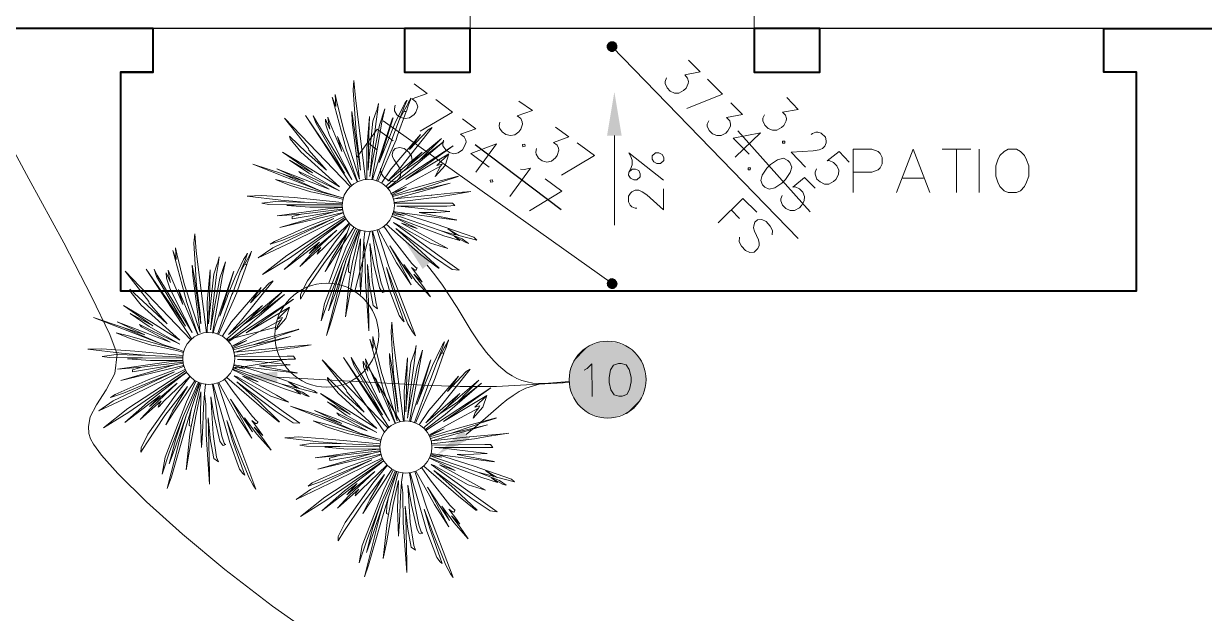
# Model space of a CAD drawing. Header units: millimetres. Extents: x -419 to 20046, y -14642 to 2638.
# Drawn here: x 7.105 to 9.807, y 16.109 to 17.458 of the extents above; entities that cross this region are included whole.
import ezdxf

# ---------------------------------------------------------------- set-up
doc = ezdxf.new("R2010")
doc.units = ezdxf.units.MM
for name, color, linetype in [('PDF11_----LN03', 7, 'Continuous'), ('PDF11_----TX00', 7, 'Continuous'), ('PDF11_PRPN$PRPNBG', 7, 'Continuous'), ('PDF11_PRPN$PRPNCS', 7, 'Continuous'), ('PDF11_PRPN$PRPNCW', 7, 'Continuous'), ('PDF11_PRPN$PRPNSW', 7, 'Continuous')]:
    doc.layers.add(name, color=color, linetype=linetype)
for name, color, linetype, true_color in [('PDF11_0', 7, 'Continuous', 0xb3b3b3), ('PDF11_EXTO$--C3-Surface-EXTO', 7, 'Continuous', 0xb3b3b3), ('PDF11_EXTO$EXLSTR', 7, 'Continuous', 0xb3b3b3)]:
    doc.layers.add(name, color=color, linetype=linetype, true_color=true_color)

msp = doc.modelspace()

# ---------------------------------------------------------------- hatches: boundary and pattern name
at = {"layer": 'PDF11_----TX00', "transparency": 33554559}
msp.add_hatch(color=256, dxfattribs=at).paths.add_polyline_path([(8.4565, 17.3014), (8.4398, 17.2014), (8.4732, 17.2014)])
at = {"layer": 'PDF11_0', "transparency": 33554559}
for points in [[(8.4423, 17.4139), (8.439, 17.4081), (8.4515, 17.4047)], [(8.4515, 17.4047), (8.439, 17.4081), (8.439, 17.4022)], [(8.4515, 17.4047), (8.439, 17.4022), (8.4423, 17.3964)], [(8.4515, 17.4047), (8.4482, 17.4172), (8.4423, 17.4139)], [(8.4423, 17.3964), (8.4482, 17.3931), (8.4515, 17.4047)], [(8.4515, 17.4047), (8.4548, 17.4172), (8.4482, 17.4172)], [(8.4515, 17.4047), (8.4482, 17.3931), (8.454, 17.3931)], [(8.4607, 17.4139), (8.4548, 17.4172), (8.4515, 17.4047)], [(8.4515, 17.4047), (8.4632, 17.4081), (8.4607, 17.4139)], [(8.4515, 17.4047), (8.4632, 17.4014), (8.4632, 17.4081)], [(8.4515, 17.4047), (8.454, 17.3931), (8.4598, 17.3964)], [(8.4598, 17.3964), (8.4632, 17.4014), (8.4515, 17.4047)], [(7.974, 16.9647), (8.0181, 16.8964), (8.0373, 16.9139)], [(8.4415, 16.8705), (8.439, 16.8638), (8.4515, 16.863)], [(8.4515, 16.863), (8.439, 16.8638), (8.4398, 16.858)], [(8.4515, 16.863), (8.4398, 16.858), (8.444, 16.853)], [(8.4515, 16.863), (8.4465, 16.8747), (8.4415, 16.8705)], [(8.444, 16.853), (8.4498, 16.8505), (8.4515, 16.863)], [(8.4515, 16.863), (8.4523, 16.8755), (8.4465, 16.8747)], [(8.4515, 16.863), (8.4498, 16.8505), (8.4565, 16.8513)], [(8.4582, 16.873), (8.4523, 16.8755), (8.4515, 16.863)], [(8.4515, 16.863), (8.4623, 16.868), (8.4582, 16.873)], [(8.4515, 16.863), (8.464, 16.8622), (8.4623, 16.868)], [(8.4615, 16.8555), (8.464, 16.8622), (8.4515, 16.863)], [(8.4515, 16.863), (8.4565, 16.8513), (8.4615, 16.8555)], [(7.6056, 16.6513), (7.6848, 16.6355), (7.6856, 16.6622)], [(8.0515, 16.4722), (8.1248, 16.5072), (8.109, 16.5288)]]:
    msp.add_hatch(color=7, dxfattribs=at).paths.add_polyline_path(points)
at = {"layer": 'PDF11_0', "true_color": 0xffffff, "transparency": 33554559}
for points in [[(8.4265, 16.7297), (8.3532, 16.6413), (8.4398, 16.7305)], [(8.4398, 16.7305), (8.3532, 16.6413), (8.3557, 16.6222)], [(8.4265, 16.7297), (8.354, 16.6547), (8.3532, 16.6413)], [(8.4073, 16.7238), (8.354, 16.6547), (8.4265, 16.7297)], [(8.4398, 16.7305), (8.3557, 16.6222), (8.4632, 16.728)], [(8.4632, 16.728), (8.3557, 16.6222), (8.3623, 16.6038)], [(8.4632, 16.728), (8.3623, 16.6038), (8.4832, 16.7197)], [(8.4073, 16.7238), (8.3573, 16.6705), (8.354, 16.6547)], [(8.3957, 16.718), (8.3573, 16.6705), (8.4073, 16.7238)], [(8.3957, 16.718), (8.364, 16.6855), (8.3573, 16.6705)], [(8.4832, 16.7197), (8.3623, 16.6038), (8.3698, 16.5905)], [(8.3857, 16.7113), (8.364, 16.6855), (8.3957, 16.718)], [(8.3857, 16.7113), (8.3748, 16.7005), (8.364, 16.6855)], [(8.4832, 16.7197), (8.3698, 16.5905), (8.5023, 16.7055)], [(8.5023, 16.7055), (8.3698, 16.5905), (8.3832, 16.5763)], [(8.5023, 16.7055), (8.3832, 16.5763), (8.514, 16.6913)], [(8.514, 16.6913), (8.3832, 16.5763), (8.3973, 16.5663)], [(8.514, 16.6913), (8.3973, 16.5663), (8.5223, 16.6755)], [(8.5223, 16.6755), (8.3973, 16.5663), (8.4115, 16.5597)], [(8.5223, 16.6755), (8.4115, 16.5597), (8.529, 16.6438)], [(8.529, 16.6438), (8.4115, 16.5597), (8.4307, 16.5555)], [(8.529, 16.6438), (8.4307, 16.5555), (8.5248, 16.6155)], [(8.5248, 16.6155), (8.4307, 16.5555), (8.4507, 16.5555)], [(8.5248, 16.6155), (8.4507, 16.5555), (8.5173, 16.5988)], [(8.5173, 16.5988), (8.4507, 16.5555), (8.484, 16.5663)], [(8.5173, 16.5988), (8.484, 16.5663), (8.5015, 16.5788)]]:
    msp.add_hatch(color=7, dxfattribs=at).paths.add_polyline_path(points)

# ---------------------------------------------------------------- linework, layer by layer
at = {"layer": 'PDF11_----LN03', "lineweight": 30}
for points in [[(8.9049, 17.0272), (8.739, 17.2122)], [(8.3348, 17.0314), (8.1382, 17.1805)]]:
    msp.add_lwpolyline(points, dxfattribs=at)
at = {"layer": 'PDF11_----TX00', "lineweight": 20}
for points in [[(8.6265, 17.3739), (8.6532, 17.3472), (8.6174, 17.3406), (8.624, 17.3331), (8.6265, 17.3256), (8.6257, 17.3206), (8.6207, 17.3097), (8.6149, 17.3047), (8.604, 17.2989), (8.594, 17.2989), (8.584, 17.3031), (8.5774, 17.3106), (8.5724, 17.3206), (8.5724, 17.3256), (8.5757, 17.3339)], [(7.9981, 17.3197), (8.0281, 17.2981), (7.994, 17.2855), (8.0023, 17.2789), (8.0056, 17.2722), (8.0065, 17.2672), (8.0023, 17.2555), (7.9981, 17.2497), (7.9881, 17.2422), (7.9781, 17.2405), (7.9673, 17.243), (7.959, 17.2489), (7.9531, 17.258), (7.9531, 17.263), (7.9548, 17.2714)], [(8.6699, 17.3306), (8.704, 17.2964), (8.6224, 17.2639)], [(8.0481, 17.2839), (8.0865, 17.2555), (8.0123, 17.2114)], [(8.2382, 17.2805), (8.269, 17.2589), (8.234, 17.2464), (8.2423, 17.2405), (8.2457, 17.233), (8.2465, 17.228), (8.2423, 17.2164), (8.2382, 17.2105), (8.229, 17.203), (8.219, 17.2014), (8.2082, 17.2039), (8.1998, 17.2105), (8.194, 17.2189), (8.1932, 17.2247), (8.1948, 17.2322)], [(8.7232, 17.2764), (8.7499, 17.2497), (8.7132, 17.243), (8.7207, 17.2355), (8.7224, 17.228), (8.7224, 17.223), (8.7165, 17.2122), (8.7115, 17.2072), (8.7007, 17.2014), (8.6907, 17.2014), (8.6807, 17.2055), (8.6732, 17.213), (8.669, 17.223), (8.669, 17.228), (8.6724, 17.2355)], [(8.8515, 17.2889), (8.8774, 17.2614), (8.8415, 17.2555), (8.8482, 17.248), (8.8507, 17.2405), (8.8499, 17.2355), (8.844, 17.2247), (8.839, 17.2197), (8.8282, 17.2139), (8.8182, 17.2139), (8.8082, 17.218), (8.8007, 17.2255), (8.7965, 17.2355), (8.7965, 17.2414), (8.7999, 17.2489)], [(8.109, 17.2397), (8.1398, 17.2172), (8.1048, 17.2047), (8.1131, 17.1989), (8.1165, 17.1914), (8.1173, 17.1864), (8.1131, 17.1755), (8.109, 17.1689), (8.099, 17.1622), (8.089, 17.1597), (8.079, 17.163), (8.0706, 17.1689), (8.064, 17.178), (8.064, 17.183), (8.0656, 17.1914)], [(7.8673, 17.1514), (7.914, 17.2164), (7.9506, 17.1897)], [(8.3215, 17.2205), (8.3523, 17.1989), (8.3173, 17.1855), (8.3257, 17.1797), (8.329, 17.173), (8.3298, 17.168), (8.3257, 17.1564), (8.3215, 17.1505), (8.3123, 17.143), (8.3023, 17.1405), (8.2915, 17.1439), (8.2832, 17.1497), (8.2773, 17.1589), (8.2765, 17.1639), (8.2782, 17.1722)], [(7.914, 17.1689), (7.8915, 17.1855)], [(8.3715, 17.1847), (8.4107, 17.1564), (8.3357, 17.1114)], [(8.4565, 16.9964), (8.4565, 17.2014)], [(8.7649, 17.1589), (8.7282, 17.1955), (8.7907, 17.208), (8.7332, 17.1522)], [(8.9065, 17.2039), (8.9099, 17.2064), (8.9174, 17.2097), (8.9224, 17.2097), (8.9299, 17.2072), (8.9399, 17.198), (8.9415, 17.1897), (8.9415, 17.1847), (8.9382, 17.1772), (8.9324, 17.1722), (8.9249, 17.1689), (8.9115, 17.1664), (8.8607, 17.1639), (8.894, 17.1297)], [(7.9215, 17.1264), (7.9223, 17.1164), (7.9281, 17.1072), (7.9398, 17.0989), (7.9498, 17.0964), (7.9598, 17.098), (7.9665, 17.1072), (7.9681, 17.1155), (7.9681, 17.1205), (7.9648, 17.128), (7.9523, 17.1464), (7.949, 17.153), (7.9481, 17.158), (7.9506, 17.1664), (7.9548, 17.1722), (7.9648, 17.1747), (7.9756, 17.1722), (7.9865, 17.1639), (7.9923, 17.1547), (7.994, 17.1447)], [(8.1698, 17.1297), (8.1282, 17.1605), (8.1865, 17.183), (8.1398, 17.118)], [(8.4898, 17.118), (8.4932, 17.1247), (8.4973, 17.1347), (8.4973, 17.1455), (8.4932, 17.1555), (8.4898, 17.1622), (8.569, 17.0997)], [(8.919, 17.1255), (8.9157, 17.118), (8.9157, 17.113), (8.9199, 17.1022), (8.9274, 17.0955), (8.9374, 17.0905), (8.9474, 17.0905), (8.9582, 17.0964), (8.9632, 17.1014), (8.9691, 17.1122), (8.9699, 17.1222), (8.9657, 17.1322), (8.9582, 17.1397), (8.9482, 17.1447), (8.9432, 17.1439), (8.9707, 17.1655), (8.9941, 17.1405)], [(8.2415, 17.1247), (8.2498, 17.1239), (8.2648, 17.1272), (8.2173, 17.0622)], [(8.2982, 17.103), (8.3365, 17.0747), (8.2623, 17.0297)], [(8.8407, 17.0647), (8.8374, 17.0572), (8.8374, 17.0522), (8.8415, 17.0422), (8.849, 17.0347), (8.859, 17.0305), (8.869, 17.0305), (8.8799, 17.0364), (8.8849, 17.0414), (8.8907, 17.0522), (8.8915, 17.0622), (8.8874, 17.0722), (8.8799, 17.0797), (8.8699, 17.0847), (8.8649, 17.0839), (8.8915, 17.1055), (8.9157, 17.0814)], [(8.5082, 17.0355), (8.504, 17.0355), (8.4965, 17.0389), (8.4923, 17.0422), (8.489, 17.0497), (8.489, 17.063), (8.4932, 17.0697), (8.4965, 17.073), (8.504, 17.0764), (8.5123, 17.0764), (8.5198, 17.073), (8.5307, 17.0664), (8.569, 17.0314), (8.569, 17.0797)], [(8.694, 17.0022), (8.7507, 17.058), (8.7824, 17.0264)], [(8.7432, 17.0122), (8.724, 17.0314)], [(8.7432, 16.9689), (8.7424, 16.9589), (8.7474, 16.9489), (8.7565, 16.9389), (8.7665, 16.9339), (8.7765, 16.9347), (8.7849, 16.943), (8.7882, 16.9505), (8.7882, 16.9555), (8.7865, 16.963), (8.7774, 16.983), (8.7749, 16.9905), (8.7757, 16.9955), (8.7782, 17.0039), (8.784, 17.0089), (8.794, 17.0097), (8.804, 17.0047), (8.8132, 16.9947), (8.8182, 16.9847), (8.8174, 16.9747)]]:
    msp.add_lwpolyline(points, dxfattribs=at)
for points in [[(8.8465, 17.1889), (8.8465, 17.1839), (8.8415, 17.1839), (8.8415, 17.1889)], [(8.2515, 17.1822), (8.2523, 17.1772), (8.2473, 17.1755), (8.2465, 17.1814)], [(8.5432, 17.148), (8.5432, 17.1555), (8.5507, 17.1622), (8.5582, 17.1622), (8.5657, 17.158), (8.5699, 17.1514), (8.5699, 17.1447), (8.5624, 17.138), (8.554, 17.138), (8.5465, 17.1414)], [(8.8532, 17.1447), (8.8582, 17.1397), (8.8624, 17.1297), (8.859, 17.1172), (8.8482, 17.1014), (8.8399, 17.093), (8.824, 17.0822), (8.8107, 17.0789), (8.8007, 17.0839), (8.7957, 17.0889), (8.7915, 17.0989), (8.7949, 17.1114), (8.8057, 17.1272), (8.814, 17.1355), (8.8299, 17.1464), (8.8432, 17.1497)], [(8.4973, 17.1247), (8.5048, 17.1247), (8.5123, 17.1214), (8.5157, 17.1139), (8.5157, 17.1072), (8.5082, 17.1005), (8.5007, 17.1005), (8.4932, 17.1039), (8.489, 17.1114), (8.4898, 17.118)], [(8.7682, 17.128), (8.7674, 17.123), (8.7624, 17.123), (8.7624, 17.128)], [(8.1773, 17.1005), (8.1782, 17.0955), (8.1732, 17.0947), (8.1723, 17.0997)]]:
    msp.add_lwpolyline(points, close=True, dxfattribs=at)
at = {"layer": 'PDF11_0', "color": 7, "lineweight": 20}
for points in [[(8.8774, 16.9664), (8.4515, 17.4047)], [(7.9273, 17.2355), (8.4515, 16.863)], [(8.3532, 16.6388), (8.2965, 16.6347), (8.2832, 16.6347), (8.2698, 16.6355), (8.2573, 16.638), (8.2448, 16.6413), (8.2332, 16.6463), (8.2223, 16.6522), (8.2115, 16.6588), (8.1915, 16.6755), (8.1815, 16.6855), (8.1632, 16.7063), (8.1457, 16.7297), (8.129, 16.7547), (8.0965, 16.808), (8.0631, 16.8597), (8.0456, 16.883), (8.0281, 16.9055)], [(8.3873, 16.6647), (8.394, 16.6688), (8.4048, 16.6797), (8.4057, 16.6047)], [(8.1173, 16.518), (8.144, 16.5397), (8.1973, 16.5863), (8.2107, 16.5972), (8.2248, 16.6072), (8.239, 16.6163), (8.254, 16.6238), (8.269, 16.6288), (8.2848, 16.633), (8.3015, 16.6347), (8.319, 16.6355), (8.3532, 16.6372), (8.2282, 16.6297), (8.1865, 16.628), (8.1031, 16.628), (8.019, 16.6305), (7.8523, 16.6397), (7.769, 16.6447), (7.6848, 16.6488)]]:
    msp.add_lwpolyline(points, dxfattribs=at)
at = {"layer": 'PDF11_0', "lineweight": 18}
msp.add_lwpolyline([(7.7898, 16.0438), (7.6739, 16.1255), (7.5648, 16.2088), (7.4681, 16.2896), (7.3856, 16.3638), (7.3206, 16.4288), (7.2831, 16.4705), (7.2647, 16.4955), (7.2581, 16.508), (7.2539, 16.5205), (7.2531, 16.5363), (7.2572, 16.558), (7.2714, 16.5855), (7.2939, 16.6197), (7.3131, 16.6572), (7.3189, 16.7013), (7.3023, 16.7463), (7.2597, 16.8338), (7.1964, 16.9564), (7.1164, 17.103), (7.0272, 17.2672)], dxfattribs=at)
at = {"layer": 'PDF11_0', "color": 7, "lineweight": 20}
msp.add_lwpolyline([(8.4657, 16.6805), (8.4723, 16.6805), (8.4832, 16.6772), (8.4907, 16.6663), (8.4948, 16.6488), (8.4948, 16.638), (8.4915, 16.6205), (8.4848, 16.6097), (8.474, 16.6055), (8.4665, 16.6055), (8.4557, 16.6088), (8.4482, 16.6197), (8.4448, 16.6372), (8.4448, 16.648), (8.4473, 16.6655), (8.4548, 16.6763)], close=True, dxfattribs=at)
at = {"layer": 'PDF11_0', "color": 7, "lineweight": 0, "true_color": 0xffffff}
msp.add_lwpolyline([(8.5015, 16.5788), (8.484, 16.5663)], dxfattribs=at)
at = {"layer": 'PDF11_0', "color": 7, "lineweight": 20}
msp.add_circle((8.4411, 16.6434), 0.0879, dxfattribs=at)
at = {"layer": 'PDF11_EXTO$--C3-Surface-EXTO', "lineweight": 18}
msp.add_lwpolyline([(7.7898, 16.0438), (7.6739, 16.1255), (7.5648, 16.2088), (7.4681, 16.2896), (7.3856, 16.3638), (7.3206, 16.4288), (7.2831, 16.4705), (7.2647, 16.4955), (7.2581, 16.508), (7.2539, 16.5205), (7.2531, 16.5363), (7.2572, 16.558), (7.2714, 16.5855), (7.2939, 16.6197), (7.3131, 16.6572), (7.3189, 16.7013), (7.3023, 16.7463), (7.2597, 16.8338), (7.1964, 16.9564), (7.1164, 17.103), (7.0272, 17.2672)], dxfattribs=at)
at = {"layer": 'PDF11_EXTO$EXLSTR', "lineweight": 18}
for points in [[(7.869, 17.0964), (7.864, 17.1097), (7.8431, 17.1705), (7.8106, 17.2897), (7.819, 17.268), (7.8173, 17.2956), (7.8206, 17.2822), (7.8373, 17.213), (7.8731, 17.1022), (7.8565, 17.2322), (7.8556, 17.2564), (7.8598, 17.2297), (7.8756, 17.1222), (7.8731, 17.1455), (7.8656, 17.2089), (7.859, 17.3056), (7.8606, 17.3272), (7.864, 17.288), (7.8873, 17.1014)], [(7.9015, 17.1005), (7.9248, 17.2322), (7.9315, 17.263), (7.919, 17.2255), (7.9006, 17.1314), (7.8973, 17.108), (7.9031, 17.168), (7.9115, 17.2339), (7.9156, 17.2614), (7.9156, 17.2622), (7.9165, 17.2747), (7.914, 17.2622), (7.914, 17.2614), (7.9123, 17.258), (7.904, 17.2347), (7.8948, 17.1447), (7.8931, 17.1222), (7.8948, 17.2039), (7.8965, 17.2455), (7.8898, 17.1714), (7.8898, 17.1014)], [(7.9123, 17.098), (7.9456, 17.188), (7.9473, 17.193), (7.9648, 17.2389), (7.9765, 17.2689), (7.979, 17.2755), (7.9823, 17.2822), (7.9815, 17.2822), (7.9773, 17.2755), (7.9731, 17.268), (7.954, 17.2289), (7.9365, 17.1847), (7.9181, 17.1397), (7.9215, 17.1497), (7.9506, 17.2422), (7.9481, 17.2389), (7.9065, 17.113), (7.9031, 17.1005)], [(7.9881, 17.278), (7.9848, 17.2697), (7.9806, 17.2572), (7.9765, 17.2564), (7.9798, 17.2564), (7.9598, 17.2005), (7.9573, 17.1922), (7.9156, 17.0972)], [(7.989, 17.283), (7.9856, 17.2772), (7.9815, 17.2697), (7.9648, 17.2389)], [(7.9898, 17.283), (7.9881, 17.278), (7.9898, 17.283), (7.9915, 17.2872), (7.9856, 17.2772)], [(7.9898, 17.2855), (7.9915, 17.2872), (7.9906, 17.2855)], [(7.8523, 17.0855), (7.7014, 17.2414), (7.7565, 17.1722), (7.7573, 17.168), (7.7981, 17.1222), (7.7523, 17.163), (7.7131, 17.2005), (7.7148, 17.1939), (7.739, 17.1647), (7.8273, 17.0847), (7.7623, 17.1247), (7.6973, 17.1639), (7.7656, 17.1164), (7.7406, 17.1297), (7.7131, 17.1455), (7.7573, 17.1155), (7.8273, 17.0755), (7.7606, 17.1072), (7.7348, 17.1197), (7.7398, 17.1139), (7.804, 17.0789), (7.6839, 17.1255), (7.7465, 17.0964), (7.6973, 17.1139)], [(7.8548, 17.0872), (7.7498, 17.2472), (7.839, 17.1155), (7.774, 17.2289), (7.7673, 17.2464), (7.7756, 17.2322), (7.8556, 17.1014), (7.8381, 17.1355), (7.8048, 17.2014), (7.7965, 17.2264), (7.7956, 17.2389), (7.8056, 17.2164), (7.8031, 17.228), (7.8006, 17.2439), (7.8065, 17.2289), (7.8331, 17.1655), (7.8231, 17.1997), (7.8398, 17.1605), (7.8681, 17.0955)], [(7.924, 17.093), (7.9456, 17.1255), (8.0131, 17.2039), (7.9881, 17.1697), (8.0306, 17.2147), (8.0398, 17.2197), (7.9681, 17.1297), (7.9381, 17.0972), (8.0165, 17.1639), (7.9848, 17.1314), (8.0606, 17.1947), (8.0106, 17.1455), (8.0665, 17.188), (7.9823, 17.1172), (7.9373, 17.0814)], [(7.9381, 17.0805), (8.0873, 17.178), (7.979, 17.1014), (8.0781, 17.1597), (8.0506, 17.133), (8.0623, 17.1364), (8.059, 17.1314)], [(8.0781, 17.1597), (8.069, 17.133), (8.0465, 17.108), (8.0523, 17.1205), (8.059, 17.1314), (8.0081, 17.1039), (7.944, 17.068), (7.9806, 17.0839), (7.9473, 17.0664)], [(7.7873, 17.0739), (7.6289, 17.1364), (7.6973, 17.1139), (7.7873, 17.0739), (7.8265, 17.0614), (7.8356, 17.0589)], [(7.934, 17.0855), (7.9373, 17.0889), (7.9715, 17.1189), (7.9815, 17.1272), (7.9848, 17.1314)], [(8.0106, 17.1455), (7.9715, 17.1189)], [(7.9481, 17.0647), (7.9973, 17.0814), (8.0515, 17.0964), (8.064, 17.0997), (8.099, 17.1089), (8.099, 17.108), (8.0615, 17.0955), (8.049, 17.0914), (7.9948, 17.0739), (8.0456, 17.0847), (8.0548, 17.0864), (8.0806, 17.093), (8.0531, 17.0855), (8.0448, 17.0822), (7.9973, 17.0689), (7.9531, 17.0572), (8.0373, 17.0655), (8.0373, 17.0647), (8.0381, 17.0655), (8.0815, 17.0697), (8.0906, 17.0705), (8.109, 17.0722), (8.1282, 17.0739), (8.089, 17.0672), (8.0798, 17.0655), (8.0506, 17.0605), (7.9523, 17.0489)], [(7.8348, 17.0564), (7.8198, 17.0597), (7.7706, 17.0714), (7.7623, 17.073), (7.7131, 17.088), (7.6814, 17.1014), (7.7098, 17.0939), (7.7798, 17.0739), (7.8265, 17.0614)], [(7.8331, 17.0455), (7.7565, 17.0489), (7.6931, 17.0539), (7.6164, 17.063), (7.6489, 17.0647), (7.724, 17.0597), (7.834, 17.0489)], [(7.8331, 17.043), (7.7415, 17.043), (7.6656, 17.0439), (7.6498, 17.0472), (7.6814, 17.0505), (7.7565, 17.0489)], [(7.949, 17.0622), (7.984, 17.0714), (7.9948, 17.0739)], [(7.9531, 17.0572), (7.9506, 17.0564)], [(7.8381, 17.0172), (7.7181, 16.958), (7.6414, 16.9222), (7.6748, 16.9447), (7.8148, 17.0122), (7.6981, 16.9622), (7.6689, 16.953), (7.6789, 16.9597), (7.7548, 16.9939), (7.8356, 17.0247)], [(7.834, 17.033), (7.7406, 17.0222), (7.6848, 17.018), (7.8065, 17.0347), (7.8331, 17.0372)], [(7.8356, 17.0255), (7.6914, 16.9914), (7.8148, 17.0272)], [(7.8331, 17.038), (7.7598, 17.038), (7.7073, 17.0414), (7.7415, 17.043)], [(7.834, 17.0314), (7.8148, 17.0272), (7.719, 17.0114), (7.719, 17.0164), (7.7406, 17.0222)], [(7.9523, 17.0472), (8.0731, 17.0472), (8.0773, 17.0472), (8.0865, 17.0472), (8.0915, 17.0414), (8.0731, 17.0405), (8.0706, 17.0405), (7.959, 17.0405), (7.9781, 17.0389), (8.0798, 17.028), (8.049, 17.0255), (8.0098, 17.0255), (8.0948, 17.0089), (8.0956, 17.008), (7.9823, 17.023), (7.9648, 17.0255), (8.049, 16.9989), (8.1348, 16.9689), (8.1415, 16.9622), (8.1006, 16.973), (8.0756, 16.988), (8.0948, 16.9747), (8.0898, 16.9755), (8.0581, 16.9847), (8.1081, 16.9655), (8.1231, 16.9547), (8.1148, 16.958), (8.0898, 16.9714), (8.1031, 16.9614), (8.0665, 16.9722), (7.9473, 17.0172), (8.0056, 16.9889), (7.9698, 17.0014), (8.0481, 16.958), (8.0756, 16.943), (8.0356, 16.9555), (7.9573, 16.9997), (7.9515, 17.003), (8.064, 16.9205), (8.1015, 16.8939), (8.0856, 16.8955), (8.0448, 16.923), (7.9565, 16.9889), (8.0056, 16.9447), (8.0556, 16.898), (8.054, 16.898), (8.0131, 16.9297), (7.934, 16.9989)], [(7.9506, 17.0264), (7.9756, 17.0189), (7.9481, 17.023)], [(7.9506, 17.028), (7.9648, 17.0255)], [(7.8415, 17.0114), (7.7106, 16.9197), (7.6514, 16.8839), (7.7073, 16.9272), (7.8398, 17.0139)], [(7.849, 17.0005), (7.7906, 16.9439), (7.7806, 16.9339), (7.7765, 16.9305), (7.7798, 16.938), (7.7848, 16.9455), (7.7365, 16.9022), (7.7631, 16.9305), (7.8215, 16.9855), (7.7581, 16.9322), (7.7815, 16.958), (7.7006, 16.8955), (7.7531, 16.9422), (7.8315, 17.0022), (7.8415, 17.0105)], [(7.8606, 16.9914), (7.8131, 16.9189), (7.7948, 16.8905), (7.8106, 16.9222), (7.8448, 16.9789), (7.7931, 16.9114), (7.7506, 16.8488), (7.7381, 16.8272), (7.7381, 16.838), (7.754, 16.8697), (7.8173, 16.9589), (7.8498, 16.9997)], [(7.8523, 16.998), (7.8031, 16.8638)], [(7.949, 17.0214), (7.9698, 17.0147), (8.0581, 16.9847)], [(7.5039, 16.7455), (7.4989, 16.7597), (7.4781, 16.8197), (7.4464, 16.9389), (7.4539, 16.918), (7.4523, 16.9447), (7.4556, 16.9314), (7.4723, 16.8622), (7.5089, 16.7513), (7.4923, 16.8814), (7.4906, 16.9055), (7.4948, 16.8797), (7.5106, 16.7713), (7.5089, 16.7955), (7.5006, 16.8588), (7.4939, 16.9555), (7.4964, 16.9772), (7.4998, 16.9372), (7.5231, 16.7505)], [(7.8748, 16.9847), (7.8573, 16.9122), (7.8531, 16.8872), (7.8481, 16.8897), (7.849, 16.908), (7.8531, 16.9272), (7.8373, 16.8755), (7.8073, 16.7713), (7.7981, 16.7447), (7.8348, 16.888), (7.8423, 16.9147), (7.8173, 16.8397), (7.8023, 16.8005), (7.8181, 16.858), (7.8348, 16.9089), (7.804, 16.8288), (7.7856, 16.778), (7.7931, 16.8172), (7.8423, 16.9439), (7.864, 16.9889)], [(7.8348, 16.9089), (7.869, 16.9872)], [(7.8415, 16.9139), (7.8715, 16.9855)], [(7.9023, 16.9822), (7.9048, 16.9664), (7.9148, 16.9022), (7.9231, 16.8638), (7.929, 16.848), (7.9306, 16.8447), (7.9323, 16.8447), (7.9265, 16.843), (7.924, 16.8455), (7.919, 16.853), (7.9056, 16.9089), (7.8973, 16.9547), (7.9023, 16.8697), (7.9115, 16.8172), (7.9148, 16.8055), (7.9048, 16.813), (7.8973, 16.8538), (7.8915, 16.9064), (7.8923, 16.8814), (7.8948, 16.7788), (7.8948, 16.7547), (7.8873, 16.8688), (7.8856, 16.9372), (7.8831, 16.9622), (7.8815, 16.9297), (7.8781, 16.8713), (7.8756, 16.838), (7.874, 16.903), (7.8756, 16.9655), (7.864, 16.9105), (7.8481, 16.823), (7.8415, 16.7872), (7.8498, 16.8688), (7.8531, 16.8872)], [(7.8531, 16.9272), (7.8723, 16.9855)], [(7.8623, 16.8455), (7.8981, 16.9822)], [(7.8856, 16.9822), (7.8831, 16.9622)], [(7.914, 16.9855), (7.9406, 16.9022), (8.0015, 16.7438), (7.9948, 16.753), (7.984, 16.7713), (7.9548, 16.8455), (7.9348, 16.8997), (7.9473, 16.8555), (7.9756, 16.7755), (7.9715, 16.7797), (7.964, 16.7897), (7.9415, 16.8497), (7.9173, 16.9347), (7.9031, 16.983)], [(7.929, 16.9947), (7.9481, 16.9672), (7.9931, 16.9089), (8.0023, 16.8997), (8.0056, 16.8989), (8.0048, 16.8972), (8.0023, 16.8939), (7.9998, 16.8939), (7.9923, 16.8997), (8.009, 16.878), (8.0165, 16.8663), (7.9973, 16.8847), (8.0173, 16.8588), (8.0356, 16.833), (8.0023, 16.8688), (7.9748, 16.9064), (7.9931, 16.8738), (7.974, 16.9022), (7.9431, 16.9497), (7.9631, 16.9139), (7.9915, 16.8605), (7.9581, 16.9105), (7.9165, 16.9864)], [(7.5248, 16.7505), (7.5256, 16.7788), (7.5248, 16.8205), (7.5314, 16.8947), (7.5306, 16.853), (7.5281, 16.7713), (7.5298, 16.7947), (7.5398, 16.8847), (7.5473, 16.908), (7.5489, 16.9114), (7.5523, 16.9239), (7.5506, 16.9122), (7.5506, 16.9114), (7.5464, 16.8839), (7.5381, 16.8172), (7.5323, 16.7572), (7.5364, 16.7805), (7.5539, 16.8755), (7.5664, 16.913), (7.5598, 16.8814), (7.5373, 16.7497)], [(7.5481, 16.7472), (7.5814, 16.838), (7.5831, 16.8422), (7.6006, 16.8889), (7.6123, 16.918), (7.6148, 16.9255), (7.6173, 16.9322), (7.6164, 16.9322), (7.6123, 16.9247), (7.6081, 16.918), (7.5889, 16.878), (7.5714, 16.8347), (7.5714, 16.8338), (7.5539, 16.7888), (7.5564, 16.7988), (7.5856, 16.8914), (7.5839, 16.888), (7.5414, 16.7622), (7.5381, 16.7497)], [(7.6231, 16.9272), (7.6198, 16.9197), (7.6156, 16.9072), (7.6123, 16.9064), (7.6156, 16.9064), (7.5948, 16.8497), (7.5923, 16.8422), (7.5506, 16.7463)], [(7.6248, 16.933), (7.6231, 16.9272), (7.6248, 16.933), (7.6264, 16.9372), (7.6173, 16.9189), (7.6006, 16.8889)], [(7.6239, 16.933), (7.6214, 16.9272)], [(7.4873, 16.7347), (7.3373, 16.8914), (7.3914, 16.8222), (7.3923, 16.818), (7.4331, 16.7713), (7.3881, 16.813), (7.3481, 16.8505), (7.3498, 16.8438), (7.3739, 16.8138), (7.4623, 16.7338), (7.3973, 16.7747), (7.3331, 16.813), (7.4006, 16.7663), (7.3764, 16.7797), (7.3489, 16.7947), (7.3923, 16.7647), (7.4623, 16.7247), (7.3956, 16.7563), (7.3698, 16.7697), (7.3748, 16.7638), (7.4398, 16.7288), (7.3189, 16.7755), (7.3823, 16.7455), (7.3323, 16.763)], [(7.4898, 16.7363), (7.3848, 16.8964), (7.4748, 16.7655), (7.4089, 16.8789), (7.4031, 16.8964), (7.4106, 16.8822), (7.4906, 16.7513), (7.4731, 16.7855), (7.4398, 16.8505), (7.4314, 16.8755), (7.4306, 16.888), (7.4406, 16.8655), (7.4381, 16.8772), (7.4356, 16.8939), (7.4414, 16.8789), (7.4689, 16.8155), (7.4589, 16.8497), (7.4748, 16.8105), (7.5031, 16.7455)], [(7.5589, 16.7422), (7.5806, 16.7755), (7.6481, 16.8538), (7.6239, 16.8188), (7.6664, 16.8638), (7.6756, 16.8697), (7.6031, 16.7797), (7.5739, 16.7463), (7.6514, 16.813), (7.6198, 16.7805), (7.6956, 16.8438), (7.6456, 16.7947), (7.7014, 16.838), (7.6181, 16.7663), (7.5723, 16.7313)], [(7.5731, 16.7297), (7.7223, 16.8272), (7.6139, 16.7505), (7.7131, 16.8088), (7.6864, 16.7822), (7.6973, 16.7855), (7.6939, 16.7805)], [(7.7131, 16.8088), (7.7048, 16.783), (7.6823, 16.758), (7.6873, 16.7697), (7.6939, 16.7805), (7.6431, 16.753), (7.5806, 16.7188), (7.6156, 16.733), (7.5823, 16.7163)], [(7.4231, 16.7238), (7.2647, 16.7855), (7.3323, 16.763), (7.4231, 16.7238), (7.4614, 16.7113), (7.4706, 16.708)], [(7.6806, 16.763), (7.5689, 16.7347), (7.5723, 16.738), (7.6073, 16.7688), (7.6164, 16.7772), (7.6198, 16.7805)], [(7.6456, 16.7947), (7.6073, 16.7688)], [(7.5831, 16.7147), (7.6323, 16.7305), (7.6873, 16.7455), (7.6989, 16.7488), (7.7348, 16.7588), (7.734, 16.758), (7.6964, 16.7455), (7.6848, 16.7413), (7.6298, 16.723), (7.6806, 16.7338), (7.6898, 16.7363), (7.7156, 16.7422), (7.6889, 16.7347), (7.6798, 16.7322), (7.6323, 16.7188), (7.5881, 16.7063), (7.6731, 16.7147), (7.7165, 16.7188), (7.7256, 16.7197), (7.744, 16.7213), (7.7631, 16.723), (7.724, 16.7163), (7.7148, 16.7155), (7.6856, 16.7105), (7.5873, 16.6988)], [(7.9556, 16.543), (7.9506, 16.5572), (7.929, 16.6172), (7.8973, 16.7363), (7.9048, 16.7155), (7.904, 16.7422), (7.9065, 16.7288), (7.924, 16.6597), (7.9598, 16.5488), (7.9431, 16.6797), (7.9423, 16.703), (7.9465, 16.6772), (7.9615, 16.5688), (7.9598, 16.593), (7.9515, 16.6563), (7.9456, 16.753), (7.9473, 16.7747), (7.9506, 16.7355), (7.974, 16.548)], [(7.4706, 16.7055), (7.4548, 16.7097), (7.4064, 16.7205), (7.3973, 16.7222), (7.3489, 16.7372), (7.3164, 16.7505), (7.3448, 16.7438), (7.4148, 16.7238), (7.4614, 16.7113)], [(7.999, 16.5455), (8.0323, 16.6355), (8.034, 16.6397), (8.0515, 16.6863), (8.0631, 16.7163), (8.0656, 16.723), (8.0681, 16.7297), (8.0631, 16.723), (8.0598, 16.7155), (8.0406, 16.6755), (8.0231, 16.6322), (8.0048, 16.5863), (8.0081, 16.5963), (8.0365, 16.6888), (8.0348, 16.6855), (7.9931, 16.5597), (7.9898, 16.5472)], [(8.074, 16.7247), (8.0715, 16.7172), (8.0665, 16.7047), (8.0631, 16.7038), (8.0665, 16.7038), (8.0465, 16.6472), (8.0431, 16.6397), (8.0015, 16.5438)], [(8.0756, 16.7305), (8.0723, 16.7247), (8.0681, 16.7172), (8.0515, 16.6863)], [(8.0765, 16.7305), (8.074, 16.7247), (8.0765, 16.7305), (8.0773, 16.7347), (8.0723, 16.7247)], [(8.0765, 16.7322), (8.0773, 16.7347), (8.0773, 16.7322)], [(7.4689, 16.6947), (7.3914, 16.6988), (7.3289, 16.7038), (7.2514, 16.713), (7.2839, 16.7138), (7.3589, 16.7088), (7.4689, 16.6988)], [(7.4681, 16.6922), (7.3764, 16.693), (7.3014, 16.6938), (7.2847, 16.6963), (7.3164, 16.7005), (7.3914, 16.6988)], [(7.5839, 16.7113), (7.6189, 16.7205), (7.6298, 16.723)], [(7.5881, 16.7063), (7.5856, 16.7063)], [(7.9756, 16.548), (7.9765, 16.5763), (7.9756, 16.618), (7.9831, 16.693), (7.9815, 16.6513), (7.979, 16.5697), (7.9806, 16.5922), (7.9906, 16.6822), (7.999, 16.7055), (7.9998, 16.7088), (8.0006, 16.7097), (8.0031, 16.7213), (8.0015, 16.7097), (8.0015, 16.7088), (7.9981, 16.6813), (7.989, 16.6147), (7.9831, 16.5555), (7.9873, 16.578), (8.0056, 16.673), (8.0173, 16.7105), (8.0115, 16.6788), (7.9881, 16.548)], [(7.4739, 16.6663), (7.3539, 16.608), (7.2772, 16.5722), (7.3098, 16.5947), (7.4498, 16.6613), (7.3331, 16.6122), (7.3039, 16.6022), (7.3139, 16.6097), (7.3898, 16.643), (7.4706, 16.6738)], [(7.4689, 16.683), (7.3756, 16.6722), (7.3198, 16.6672), (7.4423, 16.6847), (7.4689, 16.6863)], [(7.4706, 16.6755), (7.3273, 16.6413), (7.4498, 16.6772)], [(7.4689, 16.6872), (7.3948, 16.6872), (7.3423, 16.6913), (7.3764, 16.693)], [(7.4689, 16.6813), (7.4498, 16.6772), (7.3539, 16.6613), (7.3539, 16.6655), (7.3756, 16.6722)], [(7.5873, 16.6963), (7.7081, 16.6972), (7.7131, 16.6972), (7.7223, 16.6972), (7.7265, 16.6905), (7.709, 16.6905), (7.7064, 16.6897), (7.5939, 16.6897), (7.6131, 16.688), (7.7148, 16.6772), (7.6839, 16.6747), (7.6448, 16.6747), (7.7298, 16.6588), (7.7306, 16.658), (7.6173, 16.6722), (7.6006, 16.6747), (7.6848, 16.648), (7.7698, 16.618), (7.7765, 16.6122), (7.7356, 16.623), (7.7106, 16.638), (7.7306, 16.6238), (7.7256, 16.6255), (7.6931, 16.6338), (7.7431, 16.6147), (7.7581, 16.6047), (7.7498, 16.6072), (7.7248, 16.6213), (7.7381, 16.6105), (7.7014, 16.6222), (7.5831, 16.6672)], [(7.5839, 16.6688), (7.6939, 16.6872)], [(7.5856, 16.6755), (7.6106, 16.6688), (7.5839, 16.6722)], [(7.5864, 16.6772), (7.6006, 16.6747)], [(7.939, 16.5322), (7.7881, 16.6888), (7.8431, 16.6197), (7.844, 16.6155), (7.884, 16.5688), (7.839, 16.6105), (7.7998, 16.648), (7.8006, 16.6413), (7.8248, 16.6122), (7.9131, 16.5313), (7.849, 16.5722), (7.784, 16.6113), (7.8523, 16.5638), (7.8273, 16.5772), (7.7998, 16.593), (7.8431, 16.5622), (7.9131, 16.5222), (7.8473, 16.5547), (7.8215, 16.5672), (7.8265, 16.5613), (7.8906, 16.5263), (7.7706, 16.573), (7.8331, 16.543), (7.784, 16.5605)], [(7.9406, 16.5347), (7.8365, 16.6938), (7.9256, 16.563), (7.8606, 16.6763), (7.854, 16.6938), (7.8623, 16.6797), (7.9423, 16.5488), (7.924, 16.583), (7.8915, 16.6488), (7.8823, 16.673), (7.8815, 16.6855), (7.8923, 16.663), (7.889, 16.6747), (7.8873, 16.6913), (7.8931, 16.6763), (7.9198, 16.613), (7.9098, 16.6472), (7.9265, 16.608), (7.9548, 16.543)], [(7.9665, 16.5472), (7.8931, 16.673)], [(7.4773, 16.6605), (7.3456, 16.5688), (7.2872, 16.533), (7.3431, 16.5772), (7.4748, 16.6638)], [(7.4848, 16.6505), (7.4256, 16.5938), (7.4156, 16.583), (7.4123, 16.5805), (7.4148, 16.5872), (7.4198, 16.5947), (7.3714, 16.5522), (7.3981, 16.5805), (7.4564, 16.6355), (7.3931, 16.5822), (7.4173, 16.6072), (7.3364, 16.5455), (7.3881, 16.5913), (7.4664, 16.6522), (7.4773, 16.6597)], [(7.4964, 16.6405), (7.4481, 16.5688), (7.4298, 16.5397), (7.4456, 16.5713), (7.4798, 16.628), (7.4281, 16.5613), (7.3864, 16.4988), (7.3731, 16.4772), (7.3739, 16.4872), (7.3889, 16.5188), (7.4523, 16.608), (7.4848, 16.6497)], [(7.5648, 16.6438), (7.5839, 16.6163), (7.6281, 16.5588), (7.6373, 16.5488), (7.6406, 16.548), (7.6406, 16.5463), (7.6381, 16.543), (7.6356, 16.543), (7.6273, 16.5497), (7.6439, 16.5272), (7.6523, 16.5155), (7.6323, 16.5347), (7.6523, 16.5088), (7.6714, 16.4822), (7.6381, 16.5188), (7.6098, 16.5563), (7.6281, 16.5238), (7.5781, 16.5988), (7.5981, 16.5638), (7.6273, 16.5097), (7.5931, 16.5605), (7.5514, 16.6363)], [(7.5823, 16.6663), (7.6414, 16.638), (7.6056, 16.6513), (7.6831, 16.608), (7.7106, 16.5922), (7.6706, 16.6055), (7.5931, 16.6497), (7.5864, 16.6522), (7.6989, 16.5705), (7.7365, 16.5438), (7.7215, 16.5447), (7.6806, 16.5722), (7.5923, 16.638), (7.6414, 16.5947), (7.6906, 16.5472), (7.6889, 16.5472), (7.6489, 16.5797), (7.5698, 16.648)], [(7.5839, 16.6705), (7.6048, 16.6638), (7.6931, 16.6338)], [(8.0098, 16.5397), (8.0323, 16.573), (8.0998, 16.6513), (8.0748, 16.6163), (8.1173, 16.6622), (8.1265, 16.6672), (8.0548, 16.5772), (8.0248, 16.5447), (8.1031, 16.6113), (8.0715, 16.578), (8.1465, 16.6422), (8.0973, 16.5922), (8.1523, 16.6355), (8.069, 16.5638), (8.0231, 16.5288)], [(7.5106, 16.6338), (7.4931, 16.5613), (7.4881, 16.5363), (7.4839, 16.5388), (7.4848, 16.558), (7.4889, 16.5772), (7.4731, 16.5247), (7.4431, 16.4213), (7.4331, 16.3946), (7.4698, 16.538), (7.4773, 16.5638), (7.4523, 16.4897), (7.4381, 16.4505), (7.4531, 16.508), (7.4698, 16.5588), (7.4389, 16.478), (7.4214, 16.4271), (7.4289, 16.4663), (7.4773, 16.593), (7.4989, 16.6388)], [(7.4698, 16.5588), (7.5039, 16.6363)], [(7.5373, 16.6322), (7.5398, 16.6155), (7.5506, 16.5522), (7.5581, 16.5138), (7.5639, 16.498), (7.5656, 16.4947), (7.5673, 16.4947), (7.5614, 16.493), (7.5589, 16.4947), (7.5539, 16.503), (7.5406, 16.5588), (7.5331, 16.6038), (7.5381, 16.5188), (7.5464, 16.4663), (7.5506, 16.4555), (7.5398, 16.463), (7.5323, 16.5038), (7.5273, 16.5563), (7.5281, 16.5305), (7.5298, 16.428), (7.5298, 16.4046), (7.5223, 16.518), (7.5214, 16.5872), (7.5189, 16.6113), (7.5164, 16.5788), (7.5139, 16.5213), (7.5114, 16.488), (7.5098, 16.5522), (7.5106, 16.6155), (7.4989, 16.5605), (7.4831, 16.473), (7.4764, 16.4371), (7.4848, 16.5188), (7.4881, 16.5363)], [(7.4773, 16.563), (7.5064, 16.6355)], [(7.4889, 16.5772), (7.5081, 16.6347)], [(7.5206, 16.6322), (7.5189, 16.6113)], [(7.5489, 16.6355), (7.5764, 16.5513), (7.6364, 16.393), (7.6298, 16.4021), (7.6198, 16.4205), (7.5898, 16.4947), (7.5698, 16.5497), (7.5823, 16.5055), (7.6106, 16.4246), (7.6064, 16.4288), (7.5989, 16.4388), (7.5764, 16.4997), (7.5523, 16.5847), (7.5381, 16.6322)], [(7.8515, 16.6388), (7.9306, 16.523)], [(8.0248, 16.5272), (8.174, 16.6247), (8.0656, 16.548), (8.1648, 16.6072), (8.1373, 16.5805), (8.149, 16.5838), (8.1457, 16.578)], [(8.1648, 16.6072), (8.1557, 16.5805), (8.1332, 16.5555), (8.1382, 16.568), (8.1457, 16.578), (8.0948, 16.5505), (8.0323, 16.5163), (8.0673, 16.5305), (8.0331, 16.5138)], [(8.0973, 16.5922), (8.0581, 16.5663)], [(7.874, 16.5213), (7.7156, 16.583), (7.784, 16.5605), (7.874, 16.5213), (7.9123, 16.5088), (7.9223, 16.5063)], [(8.0198, 16.5322), (8.0231, 16.5355), (8.0581, 16.5663), (8.0673, 16.5747), (8.0715, 16.578)], [(7.9215, 16.503), (7.9056, 16.5072), (7.8573, 16.518), (7.849, 16.5197), (7.7998, 16.5347), (7.7673, 16.5488), (7.7965, 16.5413), (7.8656, 16.5213), (7.9123, 16.5088)], [(8.034, 16.5122), (8.0831, 16.528), (8.1382, 16.543), (8.1498, 16.5463), (8.1857, 16.5563), (8.1857, 16.5555), (8.1473, 16.543), (8.1357, 16.5388), (8.0815, 16.5205), (8.1315, 16.5313), (8.1407, 16.5338), (8.1665, 16.5397), (8.1398, 16.5322), (8.1307, 16.5297), (8.084, 16.5163), (8.039, 16.5038), (8.124, 16.5122), (8.124, 16.5113), (8.1248, 16.5122), (8.1673, 16.5163), (8.1765, 16.5172), (8.1948, 16.5188), (8.1957, 16.5188), (8.2148, 16.5213), (8.1757, 16.5147), (8.1657, 16.513), (8.1365, 16.508), (8.0381, 16.4963)], [(7.9198, 16.493), (7.8423, 16.4963), (7.7798, 16.5013), (7.7023, 16.5105), (7.7348, 16.5122), (7.8106, 16.5063), (7.9198, 16.4963)], [(8.0356, 16.5088), (8.0706, 16.5188), (8.0815, 16.5205)], [(7.9198, 16.4897), (7.8281, 16.4905), (7.7523, 16.4913), (7.7365, 16.4938), (7.7673, 16.498), (7.8423, 16.4963)], [(7.9198, 16.4805), (7.8273, 16.4697), (7.7715, 16.4647), (7.8931, 16.4822), (7.9198, 16.4847)], [(7.9198, 16.4855), (7.8456, 16.4847), (7.794, 16.4888), (7.8281, 16.4905)], [(8.039, 16.4938), (8.1598, 16.4947), (8.164, 16.4947), (8.1732, 16.4947), (8.1782, 16.488), (8.1598, 16.488), (8.1573, 16.488), (8.0448, 16.488), (8.0648, 16.4863), (8.1657, 16.4747), (8.1348, 16.473), (8.0965, 16.4722), (8.1815, 16.4563), (8.1815, 16.4555), (8.069, 16.4697), (8.0515, 16.4722), (8.1357, 16.4455), (8.2215, 16.4155), (8.2282, 16.4096), (8.1865, 16.4205), (8.1615, 16.4355), (8.1815, 16.4213), (8.1765, 16.423), (8.144, 16.4321), (8.194, 16.413), (8.209, 16.4021), (8.2007, 16.4046), (8.1757, 16.4188), (8.189, 16.408), (8.1532, 16.4196), (8.034, 16.4647)], [(8.039, 16.5038), (8.0373, 16.5038)], [(7.9248, 16.4638), (7.8048, 16.4055), (7.7281, 16.3696), (7.7615, 16.3921), (7.9015, 16.4597), (7.784, 16.4096), (7.7556, 16.3996), (7.7648, 16.4071), (7.8406, 16.4413), (7.9223, 16.4713)], [(7.9356, 16.448), (7.8773, 16.3913), (7.8665, 16.3805), (7.8631, 16.378), (7.8656, 16.3855), (7.8715, 16.393), (7.8231, 16.3496), (7.849, 16.378), (7.9081, 16.433), (7.844, 16.3796), (7.8681, 16.4055), (7.7873, 16.343), (7.839, 16.3888), (7.9181, 16.4496), (7.9281, 16.458), (7.7965, 16.3671), (7.7381, 16.3305), (7.794, 16.3746), (7.9265, 16.4613)], [(7.9215, 16.473), (7.7781, 16.4388), (7.9015, 16.4747)], [(7.9206, 16.4788), (7.9015, 16.4747), (7.8056, 16.4588), (7.8048, 16.4638), (7.8273, 16.4697)], [(8.034, 16.4638), (8.0923, 16.4355), (8.0565, 16.4488), (8.134, 16.4055), (8.1615, 16.3905), (8.1223, 16.403), (8.044, 16.4471), (8.0373, 16.4496), (8.1507, 16.368), (8.1882, 16.3413), (8.1723, 16.343), (8.1315, 16.3705), (8.0431, 16.4355), (8.0923, 16.3921), (8.1423, 16.3446), (8.1398, 16.3446), (8.0998, 16.3771), (8.0206, 16.4455)], [(8.0365, 16.473), (8.0615, 16.4663), (8.0348, 16.4697)], [(8.144, 16.4321), (8.0565, 16.4613), (8.0356, 16.4688)], [(8.0373, 16.4747), (8.0515, 16.4722)], [(7.9473, 16.438), (7.8998, 16.3663), (7.8806, 16.3371), (7.8973, 16.3696), (7.9306, 16.4263), (7.8798, 16.3588), (7.8373, 16.2963), (7.8248, 16.2746), (7.8248, 16.2846), (7.8406, 16.3163), (7.904, 16.4063), (7.9365, 16.4471)], [(7.9615, 16.4313), (7.944, 16.3596), (7.9398, 16.3346), (7.9348, 16.3371), (7.9356, 16.3555), (7.9398, 16.3746), (7.924, 16.3221), (7.894, 16.2188), (7.8848, 16.1921), (7.9206, 16.3355), (7.9281, 16.3613), (7.9031, 16.2871), (7.889, 16.248), (7.904, 16.3055), (7.9206, 16.3563), (7.8898, 16.2763), (7.8723, 16.2246), (7.8798, 16.2638), (7.929, 16.3913), (7.9506, 16.4363)], [(7.9206, 16.3563), (7.9548, 16.4338)], [(7.9881, 16.4296), (7.9906, 16.413), (8.0015, 16.3496), (8.009, 16.3113), (8.0148, 16.2955), (8.0173, 16.2921), (8.0181, 16.2921), (8.0131, 16.2905), (8.0098, 16.2921), (8.0056, 16.3005), (7.9923, 16.3563), (7.984, 16.4021), (7.989, 16.3171), (7.9973, 16.2638), (8.0015, 16.253), (7.9915, 16.2605), (7.984, 16.3013), (7.9781, 16.3538), (7.979, 16.328), (7.9815, 16.2255), (7.9815, 16.2021), (7.9731, 16.3155), (7.9723, 16.3846), (7.9698, 16.4088), (7.9673, 16.3771), (7.9648, 16.3188), (7.9623, 16.2855), (7.9606, 16.3496), (7.9623, 16.413), (7.9506, 16.358), (7.9348, 16.2705), (7.9273, 16.2346), (7.9365, 16.3163), (7.9398, 16.3346)], [(7.9281, 16.3613), (7.9581, 16.433)], [(7.9398, 16.3746), (7.959, 16.433)], [(7.9723, 16.4296), (7.9698, 16.4088)], [(7.9998, 16.433), (8.0273, 16.3496), (8.0873, 16.1905), (8.0815, 16.1996), (8.0706, 16.2188), (8.0415, 16.293), (8.0215, 16.3471), (8.034, 16.303), (8.0623, 16.223), (8.0581, 16.2263), (8.0506, 16.2363), (8.0273, 16.2971), (8.0031, 16.3821), (7.989, 16.4296)], [(8.0156, 16.4413), (8.0348, 16.4146), (8.0798, 16.3563), (8.089, 16.3471), (8.0915, 16.3455), (8.0915, 16.3438), (8.089, 16.3405), (8.0865, 16.3413), (8.0781, 16.3471), (8.0956, 16.3246), (8.1031, 16.313), (8.084, 16.3321), (8.104, 16.3063), (8.1223, 16.2796), (8.089, 16.3163), (8.0615, 16.3538), (8.079, 16.3213), (8.0606, 16.3488), (8.029, 16.3971), (8.049, 16.3613), (8.0781, 16.3071), (8.0448, 16.358), (8.0023, 16.4338)]]:
    msp.add_lwpolyline(points, dxfattribs=at)
for points in [[(8.109, 17.0714), (8.109, 17.0722)], [(7.6256, 16.9347), (7.6264, 16.9372)], [(7.6731, 16.7138), (7.6731, 16.7147)]]:
    msp.add_lwpolyline(points, close=True, dxfattribs=at)
for centre, radius in [((7.8935, 17.0418), 0.0596), ((7.7985, 16.7451), 0.1188), ((7.5285, 16.6918), 0.0596), ((7.9794, 16.4892), 0.0596)]:
    msp.add_circle(centre, radius, dxfattribs=at)
at = {"layer": 'PDF11_PRPN$PRPNBG', "lineweight": 40}
for points in [[(7.4014, 17.3464), (7.3264, 17.3464), (7.4014, 17.3464), (7.4014, 17.4464), (5.7263, 17.4464), (5.7263, 10.6459), (7.6764, 10.6459), (7.6764, 10.5458), (7.8265, 10.5458), (7.8265, 11.2459), (7.8931, 11.2459), (7.8931, 11.3126), (7.9606, 11.3126), (7.9606, 11.3801), (8.0273, 11.3801), (8.0273, 11.4301), (7.8265, 11.4301), (7.8265, 11.7459), (7.8765, 11.7459)], [(7.3264, 17.3464), (7.3264, 16.8463), (9.6516, 16.8463), (9.6516, 17.3464), (9.5766, 17.3464), (9.5766, 17.4464), (11.3267, 17.4464), (11.3267, 14.7462), (13.7936, 14.7462), (13.7936, 12.646)]]:
    msp.add_lwpolyline(points, dxfattribs=at)
for points in [[(7.9765, 17.4464), (7.9765, 17.3464), (8.1265, 17.3464), (8.1265, 17.4464)], [(8.9265, 17.4464), (8.7765, 17.4464), (8.7765, 17.3464), (8.9265, 17.3464)]]:
    msp.add_lwpolyline(points, close=True, dxfattribs=at)
at = {"layer": 'PDF11_PRPN$PRPNCS', "lineweight": 30}
msp.add_lwpolyline([(9.5766, 17.4464), (7.4014, 17.4464)], dxfattribs=at)
at = {"layer": 'PDF11_PRPN$PRPNCW', "lineweight": 20}
for points in [[(9.0032, 17.0714), (9.0032, 17.1705), (9.0457, 17.1705), (9.0599, 17.1655), (9.0649, 17.1605), (9.0691, 17.1514), (9.0691, 17.1372), (9.0649, 17.128), (9.0599, 17.123), (9.0457, 17.118), (9.0032, 17.118)], [(9.1024, 17.0714), (9.1399, 17.1705), (9.1782, 17.0714)], [(9.2724, 17.1705), (9.2066, 17.1705)], [(9.2391, 17.0714), (9.2391, 17.1705)], [(9.2916, 17.1705), (9.2916, 17.0714)], [(9.1641, 17.1039), (9.1166, 17.1039)]]:
    msp.add_lwpolyline(points, dxfattribs=at)
msp.add_lwpolyline([(9.3574, 17.1705), (9.3766, 17.1705), (9.3858, 17.1655), (9.3949, 17.1564), (9.3999, 17.1464), (9.4049, 17.1322), (9.4049, 17.1089), (9.3999, 17.0947), (9.3949, 17.0855), (9.3858, 17.0755), (9.3766, 17.0714), (9.3574, 17.0714), (9.3482, 17.0755), (9.3382, 17.0855), (9.3341, 17.0947), (9.3291, 17.1089), (9.3291, 17.1322), (9.3341, 17.1464), (9.3382, 17.1564), (9.3482, 17.1655)], close=True, dxfattribs=at)
at = {"layer": 'PDF11_PRPN$PRPNSW', "lineweight": 20}
for points in [[(8.1265, 18.6465), (8.1265, 17.4464)], [(8.7765, 18.6465), (8.7765, 17.4464)]]:
    msp.add_lwpolyline(points, dxfattribs=at)

doc.saveas('drawing.dxf')
